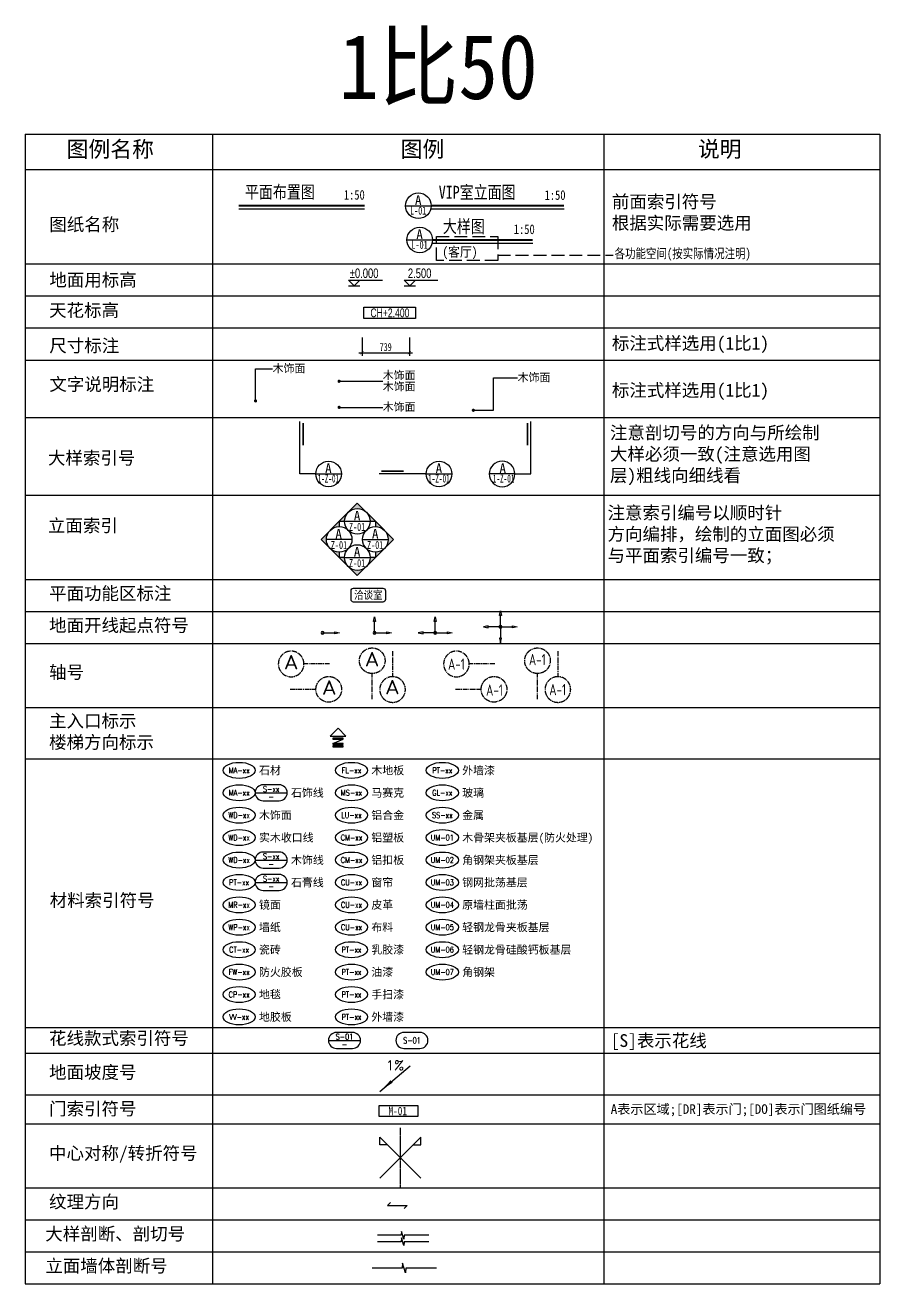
# Model space of a CAD drawing. Header units: millimetres. Extents: x -235126 to 312941, y -228449 to 114042.
# Drawn here: x -118915 to -105572, y 35428 to 55082 of the extents above; entities that cross this region are included whole.
import ezdxf
from ezdxf.enums import TextEntityAlignment as Align

# ---------------------------------------------------------------- set-up
doc = ezdxf.new("R2010")
doc.units = ezdxf.units.MM
doc.header["$LTSCALE"] = 800
for name, pattern in [('CENTER2', [1.125, 0.75, -0.125, 0.125, -0.125]), ('DASH', [0.35, 0.25, -0.1]), ('PHANTOM2', [1.25, 0.625, -0.125, 0.125, -0.125, 0.125, -0.125])]:
    doc.linetypes.add(name, pattern=pattern)
doc.layers.get('DEFPOINTS').update_dxf_attribs({"color": 250})
for name, color, linetype in [('AXIS', 3, 'Continuous'), ('E立-ELEV6_LSCAPE', 8, 'Continuous'), ('FC-TEXT-地坪标注', 7, 'Continuous'), ('FC-地坪铺贴', 8, 'Continuous'), ('RC-天花标高', 7, 'Continuous')]:
    doc.layers.add(name, color=color, linetype=linetype)
doc.styles.add('DRAWING_NAME', font='simhei.ttf', dxfattribs={"width": 0.8})
doc.styles.add('HAN', font='romans', dxfattribs={"bigfont": 'hzdx.shx'})
doc.styles.add('HZDX', font='isocp3.shx', dxfattribs={"width": 0.8, "bigfont": 'hzdx.shx'})
doc.styles.add('ISO', font='ISOCP.shx', dxfattribs={"width": 0.75})
doc.styles.add('LINEDRAW', font='txt.shx', dxfattribs={"width": 0.7, "bigfont": '1.shx'})
doc.styles.get("Standard").update_dxf_attribs({"font": 'arial.ttf'})
doc.styles.add('TXT', font='txt.shx')
doc.styles.add('宋-ZY', font='')
doc.styles.add('宋-图框', font='', dxfattribs={"width": 0.7})
doc.styles.add('繁线体', font='simhei.ttf')
doc.styles.add('黑体', font='simhei.ttf', dxfattribs={"width": 0.8})
doc.styles.get('宋-ZY').set_extended_font_data('SimSun')
doc.styles.get('宋-图框').set_extended_font_data('SimSun')
doc.dimstyles.new('1比50', dxfattribs={"dimscale": 50, "dimtxt": 2.5, "dimasz": 1, "dimexe": 1, "dimexo": 1.5, "dimgap": 0.5, "dimtad": 1, "dimdec": 0, "dimzin": 0, "dimdsep": 46, "dimtxsty": '宋-图框', "dimblk": 'ARCHTICK', "dimcen": 0.09, "dimdle": 1, "dimclrd": 8, "dimclre": 8, "dimclrt": 2, "dimadec": 0, "dimazin": 0, "dimtfac": 1, "dimtdec": 0, "dimtix": 1, "dimtmove": 2, "dimatfit": 3, "dimldrblk": 'DOT', "dimfxl": 1, "dimtolj": 1, "dimtzin": 0, "dimlwd": -1, "dimlwe": -1, "dimarcsym": 0})

# ---------------------------------------------------------------- blocks, each defined once
blk = doc.blocks.new('MH3.5')
at = {"color": 2}
blk.add_lwpolyline([(12, -1.75), (0, -1.75), (0, 1.75), (12, 1.75)], close=True, dxfattribs=at)
at = {"color": 4, "ltscale": 2, "style": 'HZDX', "width": 0.8}
blk.add_attdef('CH+2.400', text='', height=2.64, dxfattribs=at).set_placement((5.78, 0.01), align=Align.MIDDLE_CENTER)
blk = doc.blocks.new('CH+-')
at = {"color": 2}
blk.add_lwpolyline([(16.13, -1.75), (0, -1.75), (0, 1.75), (16.13, 1.75)], close=True, dxfattribs=at)
at = {"color": 4, "ltscale": 2, "width": 0.7}
blk.add_attdef('CH+2.400', text='', height=3.5, dxfattribs=at).set_placement((8.17, 0.01), align=Align.MIDDLE_CENTER)
blk = doc.blocks.new('_ArchTick')
at = {"color": 0, "linetype": 'ByBlock', "const_width": 0.15}
blk.add_lwpolyline([(-0.5, -0.5), (0.5, 0.5)], dxfattribs=at)
blk = doc.blocks.new('_Dot')
at = {"color": 0, "linetype": 'ByBlock', "lineweight": -2}
blk.add_line((-0.5, 0), (-1, 0), dxfattribs=at)
at = {"color": 0, "linetype": 'ByBlock', "const_width": 0.5}
blk.add_lwpolyline([(-0.25, 0, 1), (0.25, 0, 1)], format="xyb", close=True, dxfattribs=at)
blk = doc.blocks.new('*D42')
at = {"color": 8, "transparency": 16777216}
for p, q in [((-113656, 50203), (-113656, 49918)), ((-112917, 50203), (-112917, 49918)), ((-113706, 49968), (-112867, 49968))]:
    blk.add_line(p, q, dxfattribs=at)
at = {"layer": 'DEFPOINTS', "color": 0, "transparency": 16777216}
for p in [(-113656, 50278), (-112917, 50278), (-112917, 49968)]:
    blk.add_point(p, dxfattribs=at)
at = {"color": 8, "transparency": 16777216, "xscale": 50, "yscale": 50, "zscale": 50, "rotation": 180}
blk.add_blockref('_ArchTick', (-113656, 49968), dxfattribs=at)
at = {"color": 8, "transparency": 16777216, "xscale": 50, "yscale": 50, "zscale": 50}
blk.add_blockref('_ArchTick', (-112917, 49968), dxfattribs=at)
at = {"color": 2, "transparency": 16777216, "insert": (-113286, 50055), "char_height": 125, "attachment_point": 5, "style": '宋-图框'}
blk.add_mtext('\\A1;739', dxfattribs=at)
blk = doc.blocks.new('MARK-IN')
for p, q in [((-120, -123), (0, 0)), ((0, 0), (120, -123)), ((-120, -123), (120, -123)), ((-83, -235), (83, -171))]:
    blk.add_line(p, q)
for points in [[(83, -171), (83, -156), (-83, -156), (-83, -171)], [(83, -250), (83, -235), (-83, -235), (-83, -250)], [(83, -289), (83, -273), (-83, -273), (-83, -289)]]:
    blk.add_lwpolyline(points, close=True)
blk = doc.blocks.new('A$C4FBA2034')
at = {"color": 4, "style": '黑体', "width": 0.8}
blk.add_attdef('平面布置图', text='', height=4, dxfattribs=at).set_placement((23.6, 1.17), align=Align.RIGHT)
blk.add_attdef('1:1', (32.66, 0.79), '', height=3, dxfattribs=at)
blk = doc.blocks.new('CCPP')
h = blk.add_hatch(color=2)
h.paths.add_polyline_path([(-0.31, -3.5), (0.31, -3.5), (0, -5)])
edge = h.paths.add_edge_path()
edge.add_ellipse((0, 0), major_axis=(0.31, 0.31), ratio=1, start_angle=45, end_angle=225, ccw=False)
edge.add_ellipse((0, 0), major_axis=(0.31, 0.31), ratio=1, start_angle=225, end_angle=405, ccw=False)
h.paths.add_polyline_path([(-5.29, 0), (-3.79, 0.31), (-3.79, -0.31)])
at = {"color": 2}
for p, q in [((-5.29, 0), (-3.79, 0.31)), ((-3.79, -0.31), (-5.29, 0)), ((-3.79, 0.31), (-3.79, -0.31)), ((0, 0), (-3.79, 0)), ((0, 0), (0, -3.5)), ((-0.31, -3.5), (0.31, -3.5)), ((0, -5), (-0.31, -3.5)), ((0.31, -3.5), (0, -5))]:
    blk.add_line(p, q, dxfattribs=at)
at = {"color": 2, "extrusion": (0, 0, -1)}
blk.add_ellipse((0, 0), major_axis=(-0.31, 0.31), ratio=1, start_param=4.712389, end_param=10.995574, dxfattribs=at)
blk = doc.blocks.new('KKXXFF1')
h = blk.add_hatch(color=2)
h.paths.add_polyline_path([(5.29, 0), (3.79, 0.31), (3.79, -0.31)])
edge = h.paths.add_edge_path()
edge.add_ellipse((0, 0), major_axis=(0.31, -0.31), ratio=1, start_angle=45, end_angle=90)
edge.add_ellipse((0, 0), major_axis=(0.31, -0.31), ratio=1, start_angle=-270, end_angle=45)
at = {"color": 2}
for p, q in [((0, 0), (3.79, 0)), ((3.79, 0.31), (5.29, 0)), ((3.79, -0.31), (3.79, 0.31)), ((5.29, 0), (3.79, -0.31))]:
    blk.add_line(p, q, dxfattribs=at)
at = {"color": 2, "extrusion": (0, 0, -1)}
blk.add_ellipse((0, 0), major_axis=(0.31, -0.31), ratio=1, start_param=4.712389, end_param=10.995574, dxfattribs=at)
blk = doc.blocks.new('KKXXFF3')
h = blk.add_hatch(color=2)
edge = h.paths.add_edge_path()
edge.add_ellipse((0, 0), major_axis=(0.31, -0.31), ratio=1, start_angle=0, end_angle=360, ccw=False)
h.paths.add_polyline_path([(0.31, 3.5), (-0.31, 3.5), (0, 5)])
h.paths.add_polyline_path([(5.29, 0), (3.79, -0.31), (3.79, 0.31)])
h.paths.add_polyline_path([(-5.29, 0), (-3.79, -0.31), (-3.79, 0.31)])
at = {"color": 2}
for p, q in [((-0.31, 3.5), (0, 5)), ((0, 5), (0.31, 3.5)), ((-3.79, 0.31), (-5.29, 0)), ((-3.79, -0.31), (-3.79, 0.31)), ((0, 0), (-3.79, 0)), ((0.31, 3.5), (-0.31, 3.5)), ((0, 0), (0, 3.5)), ((0, 0), (3.79, 0)), ((3.79, 0.31), (5.29, 0)), ((3.79, -0.31), (3.79, 0.31)), ((-5.29, 0), (-3.79, -0.31)), ((5.29, 0), (3.79, -0.31))]:
    blk.add_line(p, q, dxfattribs=at)
at = {"color": 2, "extrusion": (0, 0, -1)}
blk.add_ellipse((0, 0), major_axis=(0.31, -0.31), ratio=1, start_param=4.712389, end_param=10.995574, dxfattribs=at)
blk = doc.blocks.new('KKXXFF4')
h = blk.add_hatch(color=2)
edge = h.paths.add_edge_path()
edge.add_ellipse((0, 0), major_axis=(0.31, -0.31), ratio=1, start_angle=0, end_angle=360, ccw=False)
h.paths.add_polyline_path([(5.29, 0), (3.79, -0.31), (3.79, 0.31)])
h.paths.add_polyline_path([(0, 5), (0.31, 3.5), (-0.31, 3.5)])
h.paths.add_polyline_path([(0.31, -3.5), (-0.31, -3.5), (0, -5)])
h.paths.add_polyline_path([(-5.29, 0), (-3.79, -0.31), (-3.79, 0.31)])
at = {"color": 2}
for p, q in [((-0.31, 3.5), (0, 5)), ((0, 5), (0.31, 3.5)), ((-3.79, 0.31), (-5.29, 0)), ((-3.79, -0.31), (-3.79, 0.31)), ((0, 0), (-3.79, 0)), ((0.31, 3.5), (-0.31, 3.5)), ((0, 0), (0, 3.5)), ((0, 0), (3.79, 0)), ((3.79, 0.31), (5.29, 0)), ((3.79, -0.31), (3.79, 0.31)), ((-5.29, 0), (-3.79, -0.31)), ((-0.31, -3.5), (0, -5)), ((0.31, -3.5), (-0.31, -3.5)), ((0, 0), (0, -3.5)), ((0, -5), (0.31, -3.5)), ((5.29, 0), (3.79, -0.31))]:
    blk.add_line(p, q, dxfattribs=at)
at = {"color": 2, "extrusion": (0, 0, -1)}
blk.add_ellipse((0, 0), major_axis=(0.31, -0.31), ratio=1, start_param=4.712389, end_param=10.995574, dxfattribs=at)
blk = doc.blocks.new('A$C64543D7B')
at = {"color": 2}
blk.add_line((0.06, 4), (8.06, 4), dxfattribs=at)
blk.add_circle((4.06, 4), 4, dxfattribs=at)
at = {"color": 6, "style": '黑体'}
blk.add_attdef('方向', text='', height=2.74, dxfattribs=at).set_placement((4, 5.77), align=Align.MIDDLE_CENTER)
at = {"color": 6, "style": 'HZDX', "width": 0.5}
blk.add_attdef('图号', text='', height=2.47, dxfattribs=at).set_placement((4, 2.26), align=Align.MIDDLE_CENTER)
blk = doc.blocks.new('SS111')
h = blk.add_hatch(color=2)
h.paths.add_polyline_path([(-2.83, 6.83), (-5.66, 4), (-4, 4, -0.198912)])
h.paths.add_polyline_path([(0, 9.66), (-2.83, 6.83, -0.414214), (2.83, 6.83)])
h.paths.add_polyline_path([(2.83, 6.83, -0.198912), (4, 4), (5.66, 4)])
at = {"color": 2}
blk.add_line((-4, 4), (4, 4), dxfattribs=at)
blk.add_lwpolyline([(4, 4), (5.66, 4), (0, 9.66), (-5.66, 4), (-4, 4)], dxfattribs=at)
blk.add_circle((0, 4), 4, dxfattribs=at)
at = {"color": 7, "style": '黑体'}
blk.add_attdef('方向', text='', height=3, dxfattribs=at).set_placement((-0.06, 5.77), align=Align.MIDDLE_CENTER)
at = {"color": 2, "style": 'HZDX', "width": 0.6}
blk.add_attdef('图号', text='', height=3, dxfattribs=at).set_placement((-0.06, 2.26), align=Align.MIDDLE_CENTER)
blk = doc.blocks.new('SS222')
h = blk.add_hatch(color=2)
h.paths.add_polyline_path([(6.83, 2.83), (4, 5.66), (4, 4, -0.198912)])
h.paths.add_polyline_path([(9.66, 0), (6.83, 2.83, -0.414214), (6.83, -2.83)])
h.paths.add_polyline_path([(6.83, -2.83, -0.198912), (4, -4), (4, -5.66)])
at = {"color": 2}
blk.add_line((0, 0), (8, 0), dxfattribs=at)
blk.add_lwpolyline([(4, -4), (4, -5.66), (9.66, 0), (4, 5.66), (4, 4)], dxfattribs=at)
blk.add_circle((4, 0), 4, dxfattribs=at)
at = {"color": 7, "style": '黑体'}
blk.add_attdef('方向', text='', height=3, dxfattribs=at).set_placement((3.94, 1.77), align=Align.MIDDLE_CENTER)
at = {"color": 2, "style": 'HZDX', "width": 0.6}
blk.add_attdef('图号', text='', height=3, dxfattribs=at).set_placement((3.94, -1.74), align=Align.MIDDLE_CENTER)
blk = doc.blocks.new('SS333')
h = blk.add_hatch(color=2)
h.paths.add_polyline_path([(2.89, -4.6), (5.72, -1.77), (4.06, -1.77, -0.198912)])
h.paths.add_polyline_path([(0.06, -7.42), (2.89, -4.6, -0.414214), (-2.77, -4.6)])
h.paths.add_polyline_path([(-2.77, -4.6, -0.198912), (-3.94, -1.77), (-5.6, -1.77)])
at = {"color": 2}
blk.add_line((-3.94, -1.77), (4.06, -1.77), dxfattribs=at)
blk.add_lwpolyline([(-3.94, -1.77), (-5.59, -1.77), (0.06, -7.42), (5.72, -1.77), (4.06, -1.77)], dxfattribs=at)
blk.add_circle((0.06, -1.77), 4, dxfattribs=at)
at = {"color": 7, "style": '黑体'}
blk.add_attdef('方向', text='', height=3, dxfattribs=at).set_placement((0, 0), align=Align.MIDDLE_CENTER)
at = {"color": 2, "style": 'HZDX', "width": 0.6}
blk.add_attdef('图号', text='', height=3, dxfattribs=at).set_placement((0, -3.51), align=Align.MIDDLE_CENTER)
blk = doc.blocks.new('SS444')
h = blk.add_hatch(color=2)
h.paths.add_polyline_path([(-6.83, 2.83), (-4, 5.66), (-4, 4, 0.198912)])
h.paths.add_polyline_path([(-9.66, 0), (-6.83, 2.83, 0.414214), (-6.83, -2.83)])
h.paths.add_polyline_path([(-6.83, -2.83, 0.198912), (-4, -4), (-4, -5.66)])
at = {"color": 2}
blk.add_line((0, 0), (-8, 0), dxfattribs=at)
blk.add_lwpolyline([(-4, -4), (-4, -5.66), (-9.66, 0), (-4, 5.66), (-4, 4)], dxfattribs=at)
blk.add_circle((-4, 0), 4, dxfattribs=at)
at = {"color": 7, "style": '黑体'}
blk.add_attdef('方向', text='', height=3, rotation=0, dxfattribs=at).set_placement((-3.16, 1.77), align=Align.MIDDLE_CENTER)
at = {"color": 2, "style": 'HZDX', "width": 0.6}
blk.add_attdef('图号', text='', height=3, rotation=0, dxfattribs=at).set_placement((-3.46, -1.74), align=Align.MIDDLE_CENTER)
blk = doc.blocks.new('A$C60323B29')
at = {"color": 2}
blk.add_line((0, 0), (3.52, 0), dxfattribs=at)
blk.add_lwpolyline([(3.52, 1.76), (1.76, 0), (0, 1.76), (10.56, 1.76)], dxfattribs=at)
at = {"color": 7, "ltscale": 2, "style": 'HZDX', "width": 0.8}
blk.add_attdef('%%P0.000', text='', height=2.64, dxfattribs=at).set_placement((4.84, 3.42), align=Align.MIDDLE_CENTER)
blk = doc.blocks.new('A$C48007FC5')
at = {"color": 2}
blk.add_line((0, 0), (9.47, 7.93), dxfattribs=at)
blk.add_solid([(0, 0), (3.37, 3.45), (3.99, 2.71)], dxfattribs=at)
at = {"color": 7, "style": 'HAN'}
blk.add_text('1%', height=3, rotation=359.7652, dxfattribs=at).set_placement((1.87, 6.61))
blk = doc.blocks.new('MARK-S-2')
at = {"color": 0}
blk.add_lwpolyline([(7.5, 2.5), (2.5, 2.5, 1), (2.5, -2.5), (7.5, -2.5, 1)], format="xyb", close=True, dxfattribs=at)
at = {"color": 7, "style": 'LINEDRAW', "width": 0.75}
blk.add_attdef('S-01', text='', height=2, dxfattribs=at).set_placement((5, 0), align=Align.MIDDLE_CENTER)
blk = doc.blocks.new('MARK-S-1')
blk.add_line((0, 0), (10, 0))
at = {"color": 0}
blk.add_lwpolyline([(7.5, 2.5), (2.5, 2.5, 1), (2.5, -2.5), (7.5, -2.5, 1)], format="xyb", close=True, dxfattribs=at)
at = {"color": 7, "style": 'LINEDRAW', "width": 0.75}
for tag, p in [('S-01', (5, 1.15)), ('-', (5, -1.23))]:
    blk.add_attdef(tag, text='', height=1.8, dxfattribs=at).set_placement(p, align=Align.MIDDLE_CENTER)
blk = doc.blocks.new('MARK-ME-M1')
blk.add_ellipse((5, 0), major_axis=(5, 0), ratio=0.5)
at = {"color": 7, "style": '宋-ZY'}
blk.add_attdef('MA-XX', text='', height=1.88, dxfattribs=at).set_placement((5, 0), align=Align.MIDDLE_CENTER)
blk.add_attdef('材料', text='', height=2.5, dxfattribs=at).set_placement((11.2, 0), align=Align.MIDDLE_LEFT)
blk = doc.blocks.new('MARK-ME-M2')
blk.add_line((10, 0), (20, 0))
blk.add_lwpolyline([(17.5, 2.5), (12.5, 2.5, 1), (12.5, -2.5), (17.5, -2.5, 1)], format="xyb", close=True)
blk.add_ellipse((5, 0), major_axis=(5, 0), ratio=0.5)
at = {"color": 2, "style": 'TXT', "width": 0.75}
for tag, p in [('MA-XX', (5, 0)), ('S-01', (15, 1.15)), ('-', (15, -1.23))]:
    blk.add_attdef(tag, text='', height=1.8, dxfattribs=at).set_placement(p, align=Align.MIDDLE_CENTER)
at = {"color": 7, "style": '宋-ZY'}
blk.add_attdef('材料', text='', height=2.5, dxfattribs=at).set_placement((21.2, 0), align=Align.MIDDLE_LEFT)
blk = doc.blocks.new('ZHTHA1')
at = {"color": 8, "linetype": 'CENTER2', "ltscale": 0.0025}
blk.add_line((0, 0), (-8, 0), dxfattribs=at)
blk.add_ellipse((-12, 0), major_axis=(2.83, 2.83), ratio=1, start_param=5.497787, end_param=11.780972, dxfattribs=at)
at = {"color": 7, "style": 'ISO', "width": 1.25}
blk.add_attdef('A', text='', height=4.5, dxfattribs=at).set_placement((-12, -3.03), align=Align.BOTTOM_CENTER)

msp = doc.modelspace()

# ---------------------------------------------------------------- linework, layer by layer
for p, q in [((-118914.6, 53380.1), (-118914.6, 35428.4)), ((-118914.6, 53380.1), (-105572, 53380.1)), ((-115988.3, 53380.1), (-115988.3, 35428.4)), ((-109880.6, 53380.1), (-109880.6, 35428.4)), ((-105572, 53380.1), (-105572, 35428.4)), ((-118914.6, 52830.1), (-105572, 52830.1)), ((-118914.6, 51356.5), (-105572, 51356.5)), ((-118914.6, 50856.5), (-105572, 50856.5)), ((-118914.6, 50356.5), (-105572, 50356.5)), ((-118914.6, 49853.3), (-105572, 49853.3)), ((-118914.6, 48953.3), (-105572, 48953.3)), ((-118914.6, 48953.3), (-105572, 48953.3)), ((-118914.6, 47745.2), (-105572, 47745.2)), ((-118914.6, 46428.4), (-105572, 46428.4)), ((-118914.6, 45928.4), (-105572, 45928.4)), ((-118914.6, 45428.4), (-105572, 45428.4)), ((-118914.6, 45428.4), (-105572, 45428.4)), ((-118914.6, 44428.4), (-105572, 44428.4)), ((-118914.6, 44428.4), (-105572, 44428.4)), ((-118914.6, 43628.4), (-105572, 43628.4)), ((-118914.6, 43628.4), (-105572, 43628.4)), ((-118914.6, 39428.4), (-105572, 39428.4)), ((-118914.6, 39428.4), (-105572, 39428.4)), ((-118914.6, 39428.4), (-105572, 39428.4)), ((-118914.6, 39028.4), (-105572, 39028.4)), ((-118914.6, 39028.4), (-105572, 39028.4)), ((-118914.6, 39028.4), (-105572, 39028.4)), ((-118914.6, 38378.4), (-105572, 38378.4)), ((-118914.6, 38378.4), (-105572, 38378.4)), ((-118914.6, 38378.4), (-105572, 38378.4)), ((-118914.6, 38378.4), (-105572, 38378.4)), ((-118914.6, 38378.4), (-105572, 38378.4)), ((-118914.6, 38378.4), (-105572, 38378.4)), ((-118914.6, 38378.4), (-105572, 38378.4)), ((-118914.6, 37928.4), (-105572, 37928.4)), ((-118914.6, 36928.4), (-105572, 36928.4)), ((-118914.6, 36928.4), (-105572, 36928.4)), ((-118914.6, 36928.4), (-105572, 36928.4)), ((-118914.6, 36428.4), (-105572, 36428.4)), ((-118914.6, 35928.4), (-105572, 35928.4)), ((-118914.6, 35428.4), (-105572, 35428.4))]:
    msp.add_line(p, q)
at = {"color": 7}
for p, q in [((-115579.6, 52213.1), (-113614.7, 52213.1)), ((-112571.6, 52213.1), (-110500.9, 52213.1)), ((-112550, 51679.2), (-110991.3, 51679.2))]:
    msp.add_line(p, q, dxfattribs=at)
at = {"color": 1, "linetype": 'DASH'}
msp.add_line((-111537.2, 51491.1), (-109736.1, 51491.1), dxfattribs=at)
at = {"color": 253, "linetype": 'PHANTOM2', "ltscale": 0.01}
msp.add_line((-113059.4, 37861.7), (-113059.4, 36930.3), dxfattribs=at)
at = {"color": 1, "const_width": 32}
for points in [[(-115583.6, 52263.1), (-113614.7, 52263.1)], [(-112575.6, 52263.1), (-110500.9, 52263.1)], [(-112554.1, 51729.2), (-110991.3, 51729.2)]]:
    msp.add_lwpolyline(points, dxfattribs=at)
at = {"color": 1, "linetype": 'DASH'}
msp.add_lwpolyline([(-112493.1, 51781.6), (-111537.2, 51781.6), (-111537.2, 51409.4), (-112493.1, 51409.4)], close=True, dxfattribs=at)
at = {"color": 2}
for points in [[(-114378, 48074.1), (-114627.6, 48074.1), (-114627.6, 48892)], [(-111269, 48074.1), (-111019.4, 48074.1), (-111019.4, 48892)], [(-112652.8, 48074.1), (-113387.7, 48074.1)], [(-113259.4, 37597.9), (-113379.4, 37597.9), (-113379.4, 37717.9), (-112739.4, 37077.9)], [(-112859.4, 37597.9), (-112739.4, 37597.9), (-112739.4, 37717.9), (-113379.4, 37077.9)]]:
    msp.add_lwpolyline(points, dxfattribs=at)
at = {"color": 2, "const_width": 27}
for points in [[(-114575.9, 48519), (-114575.9, 48867.5)], [(-111071.1, 48519), (-111071.1, 48867.5)], [(-113006.9, 48116.8), (-113355.4, 48116.8)]]:
    msp.add_lwpolyline(points, dxfattribs=at)
msp.add_lwpolyline([(-112792.2, 43985.1, 0, 0, 0), (-112265, 43985.1, 60, 0, 0), (-112030.2, 43985.1, 0, 0, 0)], format="xyseb")
at = {"color": 7}
for points in [[(-112614.6, 36185.7), (-112996, 36185.7), (-113002, 36125.7), (-113038, 36245.7), (-113044.1, 36185.7), (-113415, 36185.7)], [(-112614.6, 36085.7), (-112996, 36085.7), (-113002, 36025.7), (-113038, 36145.7), (-113044.1, 36085.7), (-113415, 36085.7)], [(-112494.7, 35674.6), (-112971.5, 35674.6), (-112979, 35599.6), (-113024, 35749.6), (-113031.6, 35674.6), (-113495.2, 35674.6)]]:
    msp.add_lwpolyline(points, dxfattribs=at)
at = {"layer": 'E立-ELEV6_LSCAPE', "color": 0}
msp.add_lwpolyline([(-113789.4, 46288.9), (-113328.7, 46288.9, -0.4142136), (-113291.2, 46251.4), (-113291.2, 46112.1, -0.4142136), (-113328.7, 46074.6), (-113789.4, 46074.6, -0.4142136), (-113826.9, 46112.1), (-113826.9, 46251.4, -0.4142136)], format="xyb", close=True, dxfattribs=at)
at = {"layer": 'FC-地坪铺贴', "color": 7}
msp.add_lwpolyline([(-113209.6, 36697.6), (-113255.8, 36651.9), (-112950.4, 36651.9), (-112996.6, 36606.1)], dxfattribs=at)

# ---------------------------------------------------------------- block references
at = {"color": 7}
ref = msp.add_blockref('A$C4FBA2034', (-115572.7, 52318.3), dxfattribs=dict(at, xscale=50, yscale=50, zscale=50))
ref.add_attrib('1:1', '1:50', (-113939.5, 52357.6), dxfattribs={"height": 150, "style": '黑体', "width": 0.8})
ref.add_attrib('平面布置图', '平面布置图', dxfattribs={"height": 200, "style": '黑体', "width": 0.8}).set_placement((-114392.5, 52376.7), align=Align.RIGHT)
ref = msp.add_blockref('A$C4FBA2034', (-112438.4, 52314.9), dxfattribs=dict(at, xscale=50, yscale=50, zscale=50))
ref.add_attrib('1:1', '1:50', (-110805.2, 52354.3), dxfattribs={"height": 150, "style": '黑体', "width": 0.8})
ref.add_attrib('平面布置图', 'VIP室立面图', dxfattribs={"height": 200, "style": '黑体', "width": 0.8}).set_placement((-111258.1, 52373.4), align=Align.RIGHT)
at = {"color": 1}
ref = msp.add_blockref('A$C64543D7B', (-112978.8, 52061.8), dxfattribs=dict(at, xscale=50, yscale=50, zscale=50))
ref.add_attrib('方向', 'A', dxfattribs={"color": 7, "height": 150, "style": '黑体'}).set_placement((-112778.7, 52350.2), align=Align.MIDDLE_CENTER)
ref.add_attrib('图号', 'L-01', dxfattribs={"color": 7, "height": 125, "style": '宋-ZY', "width": 0.65}).set_placement((-112778.7, 52186.1), align=Align.MIDDLE_CENTER)
ref = msp.add_blockref('A$C64543D7B', (-112957.2, 51527.9), dxfattribs=dict(at, xscale=50, yscale=50, zscale=50))
ref.add_attrib('方向', 'A', dxfattribs={"color": 7, "height": 150, "style": '黑体'}).set_placement((-112757.1, 51816.3), align=Align.MIDDLE_CENTER)
ref.add_attrib('图号', 'L-01', dxfattribs={"color": 7, "height": 125, "style": '宋-ZY', "width": 0.65}).set_placement((-112757.1, 51652.2), align=Align.MIDDLE_CENTER)
at = {"color": 7}
ref = msp.add_blockref('A$C4FBA2034', (-112919.2, 51781.1), dxfattribs=dict(at, xscale=50, yscale=50, zscale=50))
ref.add_attrib('1:1', '1:50', (-111286, 51820.4), dxfattribs={"height": 150, "style": '黑体', "width": 0.8})
ref.add_attrib('平面布置图', '大样图', dxfattribs={"height": 200, "style": '黑体', "width": 0.8}).set_placement((-111739, 51839.5), align=Align.RIGHT)
at = {"color": 1}
ref = msp.add_blockref('A$C64543D7B', (-114381.1, 47874.1), dxfattribs=dict(at, xscale=50, yscale=50, zscale=50))
ref.add_attrib('方向', 'A', dxfattribs={"color": 7, "height": 150, "style": '黑体'}).set_placement((-114181, 48162.5), align=Align.MIDDLE_CENTER)
ref.add_attrib('图号', '1-Z-01', dxfattribs={"color": 7, "height": 125, "style": '宋-ZY', "width": 0.55}).set_placement((-114181, 48002.6), align=Align.MIDDLE_CENTER)
ref = msp.add_blockref('A$C64543D7B', (-112656, 47874.1), dxfattribs=dict(at, xscale=50, yscale=50, zscale=50))
ref.add_attrib('方向', 'A', dxfattribs={"color": 7, "height": 150, "style": '黑体'}).set_placement((-112455.9, 48162.5), align=Align.MIDDLE_CENTER)
ref.add_attrib('图号', '1-Z-01', dxfattribs={"color": 7, "height": 125, "style": '宋-ZY', "width": 0.55}).set_placement((-112455.9, 48002.6), align=Align.MIDDLE_CENTER)
ref = msp.add_blockref('A$C64543D7B', (-111265.9, 47874.1), dxfattribs=dict(at, xscale=-50, yscale=50, zscale=50))
ref.add_attrib('方向', 'A', dxfattribs={"color": 7, "height": 150, "style": '黑体'}).set_placement((-111459.2, 48162.5), align=Align.MIDDLE_CENTER)
ref.add_attrib('图号', '1-Z-01', dxfattribs={"color": 7, "height": 125, "style": '宋-ZY', "width": 0.55}).set_placement((-111444.9, 48002.6), align=Align.MIDDLE_CENTER)
ref = msp.add_blockref('SS111', (-113729.7, 47134.5), dxfattribs=dict(xscale=50, yscale=50, zscale=50))
ref.add_attrib('方向', 'A', dxfattribs={"color": 7, "height": 150, "style": '黑体'}).set_placement((-113732.7, 47422.9), align=Align.MIDDLE_CENTER)
ref.add_attrib('图号', 'Z-01', dxfattribs={"color": 7, "height": 125, "style": '宋-ZY', "width": 0.65}).set_placement((-113732.7, 47247.6), align=Align.MIDDLE_CENTER)
ref = msp.add_blockref('SS444', (-113812.4, 47051.8), dxfattribs=dict(xscale=50, yscale=50, zscale=50))
ref.add_attrib('方向', 'A', dxfattribs={"color": 7, "height": 150, "rotation": 0, "style": '黑体'}).set_placement((-114021.2, 47140.2), align=Align.MIDDLE_CENTER)
ref.add_attrib('图号', 'Z-01', dxfattribs={"color": 7, "height": 125, "rotation": 0, "style": '宋-ZY', "width": 0.65}).set_placement((-114015.2, 46964.9), align=Align.MIDDLE_CENTER)
ref = msp.add_blockref('SS222', (-113646.9, 47051.8), dxfattribs=dict(xscale=50, yscale=50, zscale=50))
ref.add_attrib('方向', 'A', dxfattribs={"color": 7, "height": 150, "style": '黑体'}).set_placement((-113450, 47140.2), align=Align.MIDDLE_CENTER)
ref.add_attrib('图号', 'Z-01', dxfattribs={"color": 7, "height": 125, "style": '宋-ZY', "width": 0.65}).set_placement((-113450, 46964.9), align=Align.MIDDLE_CENTER)
ref = msp.add_blockref('SS333', (-113732.7, 46857.4), dxfattribs=dict(xscale=50, yscale=50, zscale=50))
ref.add_attrib('方向', 'A', dxfattribs={"color": 7, "height": 150, "style": '黑体'}).set_placement((-113732.7, 46857.4), align=Align.MIDDLE_CENTER)
ref.add_attrib('图号', 'Z-01', dxfattribs={"color": 7, "height": 125, "style": '宋-ZY', "width": 0.65}).set_placement((-113732.7, 46682.1), align=Align.MIDDLE_CENTER)
at = {"xscale": 50, "yscale": 50, "zscale": 50, "rotation": 179.9999999995049}
msp.add_blockref('CCPP', (-113460.5, 45594.8), dxfattribs=at)
at = {"xscale": 50, "yscale": 50, "zscale": 50}
for name, p in [('KKXXFF3', (-112512.9, 45594.8)), ('KKXXFF4', (-111496, 45686.9)), ('KKXXFF1', (-114270.7, 45594.8)), ('A$C48007FC5', (-113377.2, 38434))]:
    msp.add_blockref(name, p, dxfattribs=at)
msp.add_blockref('MARK-IN', (-114030.6, 44102.8))
ref = msp.add_blockref('MARK-ME-M1', (-115824.5, 43445.9), dxfattribs=dict(xscale=50, yscale=50, zscale=50))
ref.add_attrib('材料', '石材', dxfattribs={"color": 7, "height": 125, "style": '宋-ZY'}).set_placement((-115264.5, 43445.9), align=Align.MIDDLE_LEFT)
ref.add_attrib('MA-XX', 'MA-xx', dxfattribs={"color": 2, "height": 90, "style": 'TXT', "width": 0.75}).set_placement((-115574.5, 43445.9), align=Align.MIDDLE_CENTER)
ref = msp.add_blockref('MARK-ME-M1', (-114070, 43445.9), dxfattribs=dict(xscale=50, yscale=50, zscale=50))
ref.add_attrib('材料', '木地板', dxfattribs={"color": 7, "height": 125, "style": '宋-ZY'}).set_placement((-113510, 43445.9), align=Align.MIDDLE_LEFT)
ref.add_attrib('MA-XX', 'FL-xx', dxfattribs={"color": 2, "height": 90, "style": 'TXT', "width": 0.75}).set_placement((-113820, 43445.9), align=Align.MIDDLE_CENTER)
ref = msp.add_blockref('MARK-ME-M1', (-112652, 43445.9), dxfattribs=dict(xscale=50, yscale=50, zscale=50))
ref.add_attrib('材料', '外墙漆', dxfattribs={"color": 7, "height": 125, "style": '宋-ZY'}).set_placement((-112092, 43445.9), align=Align.MIDDLE_LEFT)
ref.add_attrib('MA-XX', 'PT-xx', dxfattribs={"color": 2, "height": 90, "style": 'TXT', "width": 0.75}).set_placement((-112402, 43445.9), align=Align.MIDDLE_CENTER)
for p, values in [((-115824.5, 43095.9), {'MA-XX': 'MA-xx', '-': '-', 'S-01': 'S-xx', '材料': '石饰线'}), ((-115824.5, 42045.9), {'MA-XX': 'WD-xx', '-': '-', 'S-01': 'S-xx', '材料': '木饰线'}), ((-115824.5, 41695.9), {'MA-XX': 'PT-xx', '-': '-', 'S-01': 'S-xx', '材料': '石膏线'})]:
    msp.add_blockref('MARK-ME-M2', p, dxfattribs=at).add_auto_attribs(values)
ref = msp.add_blockref('MARK-ME-M1', (-114070, 43095.9), dxfattribs=dict(xscale=50, yscale=50, zscale=50))
ref.add_attrib('材料', '马赛克', dxfattribs={"color": 7, "height": 125, "style": '宋-ZY'}).set_placement((-113510, 43095.9), align=Align.MIDDLE_LEFT)
ref.add_attrib('MA-XX', 'MS-xx', dxfattribs={"color": 2, "height": 90, "style": 'TXT', "width": 0.75}).set_placement((-113820, 43095.9), align=Align.MIDDLE_CENTER)
ref = msp.add_blockref('MARK-ME-M1', (-112652, 43095.9), dxfattribs=dict(xscale=50, yscale=50, zscale=50))
ref.add_attrib('材料', '玻璃', dxfattribs={"color": 7, "height": 125, "style": '宋-ZY'}).set_placement((-112092, 43095.9), align=Align.MIDDLE_LEFT)
ref.add_attrib('MA-XX', 'GL-xx', dxfattribs={"color": 2, "height": 90, "style": 'TXT', "width": 0.75}).set_placement((-112402, 43095.9), align=Align.MIDDLE_CENTER)
ref = msp.add_blockref('MARK-ME-M1', (-115824.5, 42745.9), dxfattribs=dict(xscale=50, yscale=50, zscale=50))
ref.add_attrib('材料', '木饰面', dxfattribs={"color": 7, "height": 125, "style": '宋-ZY'}).set_placement((-115264.5, 42745.9), align=Align.MIDDLE_LEFT)
ref.add_attrib('MA-XX', 'WD-xx', dxfattribs={"color": 2, "height": 90, "style": 'TXT', "width": 0.75}).set_placement((-115574.5, 42745.9), align=Align.MIDDLE_CENTER)
ref = msp.add_blockref('MARK-ME-M1', (-114070, 42745.9), dxfattribs=dict(xscale=50, yscale=50, zscale=50))
ref.add_attrib('材料', '铝合金', dxfattribs={"color": 7, "height": 125, "style": '宋-ZY'}).set_placement((-113510, 42745.9), align=Align.MIDDLE_LEFT)
ref.add_attrib('MA-XX', 'LU-xx', dxfattribs={"color": 2, "height": 90, "style": 'TXT', "width": 0.75}).set_placement((-113820, 42745.9), align=Align.MIDDLE_CENTER)
ref = msp.add_blockref('MARK-ME-M1', (-112652, 42745.9), dxfattribs=dict(xscale=50, yscale=50, zscale=50))
ref.add_attrib('材料', '金属', dxfattribs={"color": 7, "height": 125, "style": '宋-ZY'}).set_placement((-112092, 42745.9), align=Align.MIDDLE_LEFT)
ref.add_attrib('MA-XX', 'SS-xx', dxfattribs={"color": 2, "height": 90, "style": 'TXT', "width": 0.75}).set_placement((-112402, 42745.9), align=Align.MIDDLE_CENTER)
ref = msp.add_blockref('MARK-ME-M1', (-115824.5, 42395.9), dxfattribs=dict(xscale=50, yscale=50, zscale=50))
ref.add_attrib('材料', '实木收口线', dxfattribs={"color": 7, "height": 125, "style": '宋-ZY'}).set_placement((-115264.5, 42395.9), align=Align.MIDDLE_LEFT)
ref.add_attrib('MA-XX', 'WD-xx', dxfattribs={"color": 2, "height": 90, "style": 'TXT', "width": 0.75}).set_placement((-115574.5, 42395.9), align=Align.MIDDLE_CENTER)
ref = msp.add_blockref('MARK-ME-M1', (-114070, 42395.9), dxfattribs=dict(xscale=50, yscale=50, zscale=50))
ref.add_attrib('材料', '铝塑板', dxfattribs={"color": 7, "height": 125, "style": '宋-ZY'}).set_placement((-113510, 42395.9), align=Align.MIDDLE_LEFT)
ref.add_attrib('MA-XX', 'CM-xx', dxfattribs={"color": 2, "height": 90, "style": 'TXT', "width": 0.75}).set_placement((-113820, 42395.9), align=Align.MIDDLE_CENTER)
ref = msp.add_blockref('MARK-ME-M1', (-112652, 42395.9), dxfattribs=dict(xscale=50, yscale=50, zscale=50))
ref.add_attrib('材料', '木骨架夹板基层(防火处理)', dxfattribs={"color": 7, "height": 125, "style": '宋-ZY'}).set_placement((-112092, 42395.9), align=Align.MIDDLE_LEFT)
ref.add_attrib('MA-XX', 'UM-01', dxfattribs={"color": 2, "height": 90, "style": 'TXT', "width": 0.75}).set_placement((-112402, 42395.9), align=Align.MIDDLE_CENTER)
ref = msp.add_blockref('MARK-ME-M1', (-114070, 42045.9), dxfattribs=dict(xscale=50, yscale=50, zscale=50))
ref.add_attrib('材料', '铝扣板', dxfattribs={"color": 7, "height": 125, "style": '宋-ZY'}).set_placement((-113510, 42045.9), align=Align.MIDDLE_LEFT)
ref.add_attrib('MA-XX', 'CM-xx', dxfattribs={"color": 2, "height": 90, "style": 'TXT', "width": 0.75}).set_placement((-113820, 42045.9), align=Align.MIDDLE_CENTER)
ref = msp.add_blockref('MARK-ME-M1', (-112652, 42045.9), dxfattribs=dict(xscale=50, yscale=50, zscale=50))
ref.add_attrib('材料', '角钢架夹板基层', dxfattribs={"color": 7, "height": 125, "style": '宋-ZY'}).set_placement((-112092, 42045.9), align=Align.MIDDLE_LEFT)
ref.add_attrib('MA-XX', 'UM-02', dxfattribs={"color": 2, "height": 90, "style": 'TXT', "width": 0.75}).set_placement((-112402, 42045.9), align=Align.MIDDLE_CENTER)
ref = msp.add_blockref('MARK-ME-M1', (-114070, 41695.9), dxfattribs=dict(xscale=50, yscale=50, zscale=50))
ref.add_attrib('材料', '窗帘', dxfattribs={"color": 7, "height": 125, "style": '宋-ZY'}).set_placement((-113510, 41695.9), align=Align.MIDDLE_LEFT)
ref.add_attrib('MA-XX', 'CU-xx', dxfattribs={"color": 2, "height": 90, "style": 'TXT', "width": 0.75}).set_placement((-113820, 41695.9), align=Align.MIDDLE_CENTER)
ref = msp.add_blockref('MARK-ME-M1', (-112652, 41695.9), dxfattribs=dict(xscale=50, yscale=50, zscale=50))
ref.add_attrib('材料', '钢网批荡基层', dxfattribs={"color": 7, "height": 125, "style": '宋-ZY'}).set_placement((-112092, 41695.9), align=Align.MIDDLE_LEFT)
ref.add_attrib('MA-XX', 'UM-03', dxfattribs={"color": 2, "height": 90, "style": 'TXT', "width": 0.75}).set_placement((-112402, 41695.9), align=Align.MIDDLE_CENTER)
ref = msp.add_blockref('MARK-ME-M1', (-115824.5, 41345.9), dxfattribs=dict(xscale=50, yscale=50, zscale=50))
ref.add_attrib('材料', '镜面', dxfattribs={"color": 7, "height": 125, "style": '宋-ZY'}).set_placement((-115264.5, 41345.9), align=Align.MIDDLE_LEFT)
ref.add_attrib('MA-XX', 'MR-xx', dxfattribs={"color": 2, "height": 90, "style": 'TXT', "width": 0.75}).set_placement((-115574.5, 41345.9), align=Align.MIDDLE_CENTER)
ref = msp.add_blockref('MARK-ME-M1', (-114070, 41345.9), dxfattribs=dict(xscale=50, yscale=50, zscale=50))
ref.add_attrib('材料', '皮革', dxfattribs={"color": 7, "height": 125, "style": '宋-ZY'}).set_placement((-113510, 41345.9), align=Align.MIDDLE_LEFT)
ref.add_attrib('MA-XX', 'CU-xx', dxfattribs={"color": 2, "height": 90, "style": 'TXT', "width": 0.75}).set_placement((-113820, 41345.9), align=Align.MIDDLE_CENTER)
ref = msp.add_blockref('MARK-ME-M1', (-112652, 41345.9), dxfattribs=dict(xscale=50, yscale=50, zscale=50))
ref.add_attrib('材料', '原墙柱面批荡', dxfattribs={"color": 7, "height": 125, "style": '宋-ZY'}).set_placement((-112092, 41345.9), align=Align.MIDDLE_LEFT)
ref.add_attrib('MA-XX', 'UM-04', dxfattribs={"color": 2, "height": 90, "style": 'TXT', "width": 0.75}).set_placement((-112402, 41345.9), align=Align.MIDDLE_CENTER)
ref = msp.add_blockref('MARK-ME-M1', (-115824.5, 40995.9), dxfattribs=dict(xscale=50, yscale=50, zscale=50))
ref.add_attrib('材料', '墙纸', dxfattribs={"color": 7, "height": 125, "style": '宋-ZY'}).set_placement((-115264.5, 40995.9), align=Align.MIDDLE_LEFT)
ref.add_attrib('MA-XX', 'WP-xx', dxfattribs={"color": 2, "height": 90, "style": 'TXT', "width": 0.75}).set_placement((-115574.5, 40995.9), align=Align.MIDDLE_CENTER)
ref = msp.add_blockref('MARK-ME-M1', (-114069.8, 40995.9), dxfattribs=dict(xscale=50, yscale=50, zscale=50))
ref.add_attrib('材料', '布料', dxfattribs={"color": 7, "height": 125, "style": '宋-ZY'}).set_placement((-113509.8, 40995.9), align=Align.MIDDLE_LEFT)
ref.add_attrib('MA-XX', 'CU-xx', dxfattribs={"color": 2, "height": 90, "style": 'TXT', "width": 0.75}).set_placement((-113819.8, 40995.9), align=Align.MIDDLE_CENTER)
ref = msp.add_blockref('MARK-ME-M1', (-112652, 40995.9), dxfattribs=dict(xscale=50, yscale=50, zscale=50))
ref.add_attrib('材料', '轻钢龙骨夹板基层', dxfattribs={"color": 7, "height": 125, "style": '宋-ZY'}).set_placement((-112092, 40995.9), align=Align.MIDDLE_LEFT)
ref.add_attrib('MA-XX', 'UM-05', dxfattribs={"color": 2, "height": 90, "style": 'TXT', "width": 0.75}).set_placement((-112402, 40995.9), align=Align.MIDDLE_CENTER)
ref = msp.add_blockref('MARK-ME-M1', (-115824.5, 40645.9), dxfattribs=dict(xscale=50, yscale=50, zscale=50))
ref.add_attrib('材料', '瓷砖', dxfattribs={"color": 7, "height": 125, "style": '宋-ZY'}).set_placement((-115264.5, 40645.9), align=Align.MIDDLE_LEFT)
ref.add_attrib('MA-XX', 'CT-xx', dxfattribs={"color": 2, "height": 90, "style": 'TXT', "width": 0.75}).set_placement((-115574.5, 40645.9), align=Align.MIDDLE_CENTER)
ref = msp.add_blockref('MARK-ME-M1', (-114070, 40645.9), dxfattribs=dict(xscale=50, yscale=50, zscale=50))
ref.add_attrib('材料', '乳胶漆', dxfattribs={"color": 7, "height": 125, "style": '宋-ZY'}).set_placement((-113510, 40645.9), align=Align.MIDDLE_LEFT)
ref.add_attrib('MA-XX', 'PT-xx', dxfattribs={"color": 2, "height": 90, "style": 'TXT', "width": 0.75}).set_placement((-113820, 40645.9), align=Align.MIDDLE_CENTER)
ref = msp.add_blockref('MARK-ME-M1', (-112652, 40645.9), dxfattribs=dict(xscale=50, yscale=50, zscale=50))
ref.add_attrib('材料', '轻钢龙骨硅酸钙板基层', dxfattribs={"color": 7, "height": 125, "style": '宋-ZY'}).set_placement((-112092, 40645.9), align=Align.MIDDLE_LEFT)
ref.add_attrib('MA-XX', 'UM-06', dxfattribs={"color": 2, "height": 90, "style": 'TXT', "width": 0.75}).set_placement((-112402, 40645.9), align=Align.MIDDLE_CENTER)
ref = msp.add_blockref('MARK-ME-M1', (-115824.5, 40295.9), dxfattribs=dict(xscale=50, yscale=50, zscale=50))
ref.add_attrib('材料', '防火胶板', dxfattribs={"color": 7, "height": 125, "style": '宋-ZY'}).set_placement((-115264.5, 40295.9), align=Align.MIDDLE_LEFT)
ref.add_attrib('MA-XX', 'FW-xx', dxfattribs={"color": 2, "height": 90, "style": 'TXT', "width": 0.75}).set_placement((-115574.5, 40295.9), align=Align.MIDDLE_CENTER)
ref = msp.add_blockref('MARK-ME-M1', (-114070, 40295.9), dxfattribs=dict(xscale=50, yscale=50, zscale=50))
ref.add_attrib('材料', '油漆', dxfattribs={"color": 7, "height": 125, "style": '宋-ZY'}).set_placement((-113510, 40295.9), align=Align.MIDDLE_LEFT)
ref.add_attrib('MA-XX', 'PT-xx', dxfattribs={"color": 2, "height": 90, "style": 'TXT', "width": 0.75}).set_placement((-113820, 40295.9), align=Align.MIDDLE_CENTER)
ref = msp.add_blockref('MARK-ME-M1', (-112652, 40295.9), dxfattribs=dict(xscale=50, yscale=50, zscale=50))
ref.add_attrib('材料', '角钢架', dxfattribs={"color": 7, "height": 125, "style": '宋-ZY'}).set_placement((-112092, 40295.9), align=Align.MIDDLE_LEFT)
ref.add_attrib('MA-XX', 'UM-07', dxfattribs={"color": 2, "height": 90, "style": 'TXT', "width": 0.75}).set_placement((-112402, 40295.9), align=Align.MIDDLE_CENTER)
ref = msp.add_blockref('MARK-ME-M1', (-115824.5, 39945.9), dxfattribs=dict(xscale=50, yscale=50, zscale=50))
ref.add_attrib('材料', '地毯', dxfattribs={"color": 7, "height": 125, "style": '宋-ZY'}).set_placement((-115264.5, 39945.9), align=Align.MIDDLE_LEFT)
ref.add_attrib('MA-XX', 'CP-xx', dxfattribs={"color": 2, "height": 90, "style": 'TXT', "width": 0.75}).set_placement((-115574.5, 39945.9), align=Align.MIDDLE_CENTER)
ref = msp.add_blockref('MARK-ME-M1', (-114070, 39945.9), dxfattribs=dict(xscale=50, yscale=50, zscale=50))
ref.add_attrib('材料', '手扫漆', dxfattribs={"color": 7, "height": 125, "style": '宋-ZY'}).set_placement((-113510, 39945.9), align=Align.MIDDLE_LEFT)
ref.add_attrib('MA-XX', 'PT-xx', dxfattribs={"color": 2, "height": 90, "style": 'TXT', "width": 0.75}).set_placement((-113820, 39945.9), align=Align.MIDDLE_CENTER)
ref = msp.add_blockref('MARK-ME-M1', (-115824.5, 39595.9), dxfattribs=dict(xscale=50, yscale=50, zscale=50))
ref.add_attrib('材料', '地胶板', dxfattribs={"color": 7, "height": 125, "style": '宋-ZY'}).set_placement((-115264.5, 39595.9), align=Align.MIDDLE_LEFT)
ref.add_attrib('MA-XX', 'VV-xx', dxfattribs={"color": 2, "height": 90, "style": 'TXT', "width": 0.75}).set_placement((-115574.5, 39595.9), align=Align.MIDDLE_CENTER)
ref = msp.add_blockref('MARK-ME-M1', (-114070, 39595.9), dxfattribs=dict(xscale=50, yscale=50, zscale=50))
ref.add_attrib('材料', '外墙漆', dxfattribs={"color": 7, "height": 125, "style": '宋-ZY'}).set_placement((-113510, 39595.9), align=Align.MIDDLE_LEFT)
ref.add_attrib('MA-XX', 'PT-xx', dxfattribs={"color": 2, "height": 90, "style": 'TXT', "width": 0.75}).set_placement((-113820, 39595.9), align=Align.MIDDLE_CENTER)
ref = msp.add_blockref('MARK-S-1', (-114179.2, 39229.5), dxfattribs=dict(xscale=50, yscale=50, zscale=50))
ref.add_attrib('-', '-', dxfattribs={"color": 2, "height": 90, "style": 'LINEDRAW', "width": 0.75}).set_placement((-113929.2, 39168), align=Align.MIDDLE_CENTER)
ref.add_attrib('S-01', 'S-01', dxfattribs={"color": 2, "height": 90, "style": 'TXT', "width": 0.75}).set_placement((-113929.2, 39286.8), align=Align.MIDDLE_CENTER)
ref = msp.add_blockref('MARK-S-2', (-113126.3, 39229.5), dxfattribs=dict(xscale=50, yscale=50, zscale=50))
ref.add_attrib('S-01', 'S-01', dxfattribs={"color": 2, "height": 100, "style": 'TXT', "width": 0.75}).set_placement((-112876.3, 39229.5), align=Align.MIDDLE_CENTER)
ref = msp.add_blockref('MH3.5', (-113386.6, 38127.2), dxfattribs=dict(xscale=50, yscale=50, zscale=50))
ref.add_attrib('CH+2.400', 'M-01', dxfattribs={"ltscale": 2, "height": 132, "style": '黑体', "width": 0.8}).set_placement((-113097.9, 38127.5), align=Align.MIDDLE_CENTER)
at = {"layer": 'AXIS'}
ref = msp.add_blockref('ZHTHA1', (-114162.4, 45107), dxfattribs=dict(at, xscale=50, yscale=50, zscale=50))
ref.add_attrib('A', 'A', dxfattribs={"layer": '0', "color": 2, "height": 225, "style": 'ISO', "width": 1.25}).set_placement((-114762.4, 44955.7), align=Align.BOTTOM_CENTER)
ref = msp.add_blockref('ZHTHA1', (-113496.5, 44557.6), dxfattribs=dict(at, xscale=50, yscale=50, zscale=50, rotation=269.9999999993746))
ref.add_attrib('A', 'A', dxfattribs={"layer": '0', "color": 2, "height": 225, "style": 'ISO', "width": 1.25}).set_placement((-113499.5, 45002), align=Align.BOTTOM_CENTER)
ref = msp.add_blockref('ZHTHA1', (-113179, 45308), dxfattribs=dict(at, xscale=-50, yscale=50, zscale=50, rotation=270.0000000009901))
ref.add_attrib('A', 'A', dxfattribs={"layer": '0', "color": 2, "height": 225, "style": 'ISO', "width": 1.25}).set_placement((-113182, 44566.6), align=Align.BOTTOM_CENTER)
ref = msp.add_blockref('ZHTHA1', (-111582, 45107), dxfattribs=dict(at, xscale=50, yscale=50, zscale=50))
ref.add_attrib('A', 'A-1', dxfattribs={"layer": '0', "color": 2, "height": 175, "style": 'ISO', "width": 0.8}).set_placement((-112182, 44964.5), align=Align.BOTTOM_CENTER)
ref = msp.add_blockref('ZHTHA1', (-110916.1, 44557.6), dxfattribs=dict(at, xscale=50, yscale=50, zscale=50, rotation=269.9999999993746))
ref.add_attrib('A', 'A-1', dxfattribs={"layer": '0', "color": 2, "height": 175, "style": 'ISO', "width": 0.8}).set_placement((-110919.2, 45035.3), align=Align.BOTTOM_CENTER)
ref = msp.add_blockref('ZHTHA1', (-110598.6, 45308), dxfattribs=dict(at, xscale=-50, yscale=50, zscale=50, rotation=270.0000000009901))
ref.add_attrib('A', 'A-1', dxfattribs={"layer": '0', "color": 2, "height": 175, "style": 'ISO', "width": 0.8}).set_placement((-110601.6, 44566.6), align=Align.BOTTOM_CENTER)
ref = msp.add_blockref('ZHTHA1', (-114775.4, 44711.4), dxfattribs=dict(at, xscale=-50, yscale=50, zscale=50))
ref.add_attrib('A', 'A', dxfattribs={"layer": '0', "color": 2, "height": 225, "rotation": 0, "style": 'ISO', "width": 1.25}).set_placement((-114168.1, 44560.1), align=Align.BOTTOM_CENTER)
ref = msp.add_blockref('ZHTHA1', (-112195, 44711.4), dxfattribs=dict(at, xscale=-50, yscale=50, zscale=50))
ref.add_attrib('A', 'A-1', dxfattribs={"layer": '0', "color": 2, "height": 175, "style": 'ISO', "width": 0.8}).set_placement((-111587.7, 44560.1), align=Align.BOTTOM_CENTER)
at = {"layer": 'FC-TEXT-地坪标注'}
ref = msp.add_blockref('A$C60323B29', (-113864.9, 51012), dxfattribs=dict(at, xscale=50, yscale=50, zscale=50))
ref.add_attrib('%%P0.000', '%%P0.000', dxfattribs={"layer": '0', "color": 7, "ltscale": 2, "height": 150, "width": 0.7}).set_placement((-113623.1, 51208), align=Align.MIDDLE_CENTER)
ref = msp.add_blockref('A$C60323B29', (-112998, 51012), dxfattribs=dict(at, xscale=50, yscale=50, zscale=50))
ref.add_attrib('%%P0.000', '2.500', dxfattribs={"layer": '0', "color": 7, "ltscale": 2, "height": 150, "width": 0.7}).set_placement((-112756.2, 51208), align=Align.MIDDLE_CENTER)
at = {"layer": 'RC-天花标高'}
ref = msp.add_blockref('CH+-', (-113629.1, 50589.6), dxfattribs=dict(at, xscale=50, yscale=50, zscale=50))
ref.add_attrib('CH+2.400', 'CH+2.400', dxfattribs={"layer": '0', "color": 7, "ltscale": 2, "height": 137.5, "width": 0.7}).set_placement((-113220.4, 50589.9), align=Align.MIDDLE_CENTER)

# ---------------------------------------------------------------- texts
at = {"color": 7, "style": 'DRAWING_NAME', "width": 0.9}
msp.add_text('(客厅)', height=150, dxfattribs=at).set_placement((-112403.3, 51466.7))
at = {"style": '宋-ZY', "width": 0.85}
msp.add_text('洽谈室', height=125, dxfattribs=at).set_placement((-113557.3, 46185), align=Align.MIDDLE_CENTER)
at = {"attachment_point": 4}
for s, insert, char_height, style in [('图例名称', (-118268.2, 53132.6), 250, '繁线体'), ('图例', (-113052.7, 53132.6), 250, '繁线体'), ('说明', (-108412.2, 53132.6), 250, '繁线体'), ('前面索引符号\\P根据实际需要选用', (-109755.1, 52148.2), 200, '繁线体'), ('图纸名称', (-118537.2, 51958.7), 200, '繁线体'), ('地面用标高', (-118537.2, 51092.9), 200, '繁线体'), ('天花标高', (-118541.6, 50619.5), 200, '繁线体'), ('尺寸标注', (-118537.2, 50067), 200, '繁线体'), ('标注式样选用(1比1)', (-109755.1, 50088.9), 200, '繁线体'), ('木饰面', (-115051.5, 49715.1), 125, '宋-ZY'), ('文字说明标注', (-118537.2, 49462), 200, '繁线体'), ('木饰面', (-111226.5, 49575), 125, '宋-ZY'), ('标注式样选用(1比1)', (-109755.1, 49355.3), 200, '繁线体'), ('{\\H1x;木饰面}', (-113331.4, 49114.2), 125, '宋-ZY'), ('注意剖切号的方向与所绘制\\P大样必须一致(注意选用图\\P层)粗线向细线看', (-109784.9, 48358.8), 200, '繁线体'), ('大样索引号', (-118559.3, 48313.2), 200, '繁线体'), ('注意索引编号以顺时针\\P方向编排，绘制的立面图必须\\P与平面索引编号一致；', (-109823.1, 47113.1), 200, '繁线体'), ('立面索引', (-118559.3, 47258.3), 200, '繁线体'), ('平面功能区标注', (-118541.6, 46198.2), 200, '繁线体'), ('地面开线起点符号', (-118541.6, 45699.2), 200, '繁线体'), ('轴号', (-118541.6, 44968.5), 200, '繁线体'), ('主入口标示\\P楼梯方向标示', (-118541.6, 44040.7), 200, '繁线体'), ('材料索引符号', (-118531.5, 41405.1), 200, '繁线体'), ('花线款式索引符号', (-118541.6, 39252.6), 200, '繁线体'), ('[S]表示花线', (-109773.1, 39203.4), 200, '繁线体'), ('地面坡度号', (-118541.6, 38721.3), 200, '繁线体'), ('门索引符号', (-118541.6, 38151.8), 200, '繁线体'), ('A表示区域;[DR]表示门;[DO]表示门图纸编号', (-109773.1, 38137.5), 150, '繁线体'), ('中心对称/转折符号', (-118541.6, 37444.3), 200, '繁线体'), ('纹理方向', (-118541.6, 36698.2), 200, '繁线体'), ('大样剖断、剖切号', (-118599.7, 36198.2), 200, '繁线体'), ('立面墙体剖断号', (-118599.7, 35698.2), 200, '繁线体')]:
    msp.add_mtext(s, dxfattribs=dict(at, insert=insert, char_height=char_height, style=style))
at = {"color": 7, "insert": (-109713.7, 51498.1), "char_height": 150, "attachment_point": 4, "style": 'DRAWING_NAME'}
msp.add_mtext('各功能空间(按实际情况注明)', dxfattribs=at)
at = {"insert": (-113331.4, 49521.5), "char_height": 125, "attachment_point": 4, "line_spacing_factor": 0.84, "style": '宋-ZY'}
msp.add_mtext('木饰面\\P木饰面', dxfattribs=at)
at = {"layer": 'DEFPOINTS', "color": 40, "style": 'DRAWING_NAME', "width": 0.9}
msp.add_text('1比50', height=1012.5, dxfattribs=at).set_placement((-114015.5, 53928.5))

# ---------------------------------------------------------------- dimensions: what is measured, and where the dimension line sits
dim = msp.add_aligned_dim(p1=(-113656.0188, 50278.4181), p2=(-112916.548, 50278.4181), distance=-310.4624, dimstyle='1比50')
dim.commit()
dim.dimension.update_dxf_attribs({"geometry": '*D42', "text_midpoint": (-113286.2834, 50055.4557)})

# ---------------------------------------------------------------- leaders
at = {"color": 4, "ltscale": 2}
msp.add_leader([(-115317.9, 49214.8), (-115317.9, 49715.1), (-115051.5, 49715.1)], dimstyle='1比50', dxfattribs=at)
for points in [[(-114013.6, 49521.5), (-113331.4, 49521.5)], [(-111917.5, 49068.6), (-111603.3, 49068.6), (-111603.3, 49575), (-111226.6, 49575)], [(-114013.6, 49114.2), (-113331.4, 49114.2)]]:
    msp.add_leader(points, dimstyle='1比50')

doc.saveas('drawing.dxf')
